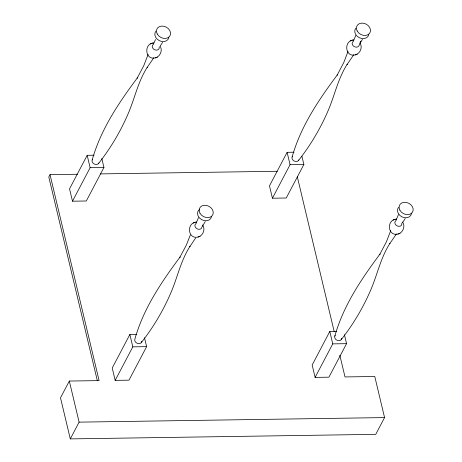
<?xml version="1.0" encoding="UTF-8"?>
<svg xmlns="http://www.w3.org/2000/svg" width="462" height="462" viewBox="0 0 462 462"><rect width="100%" height="100%" fill="white"/><g stroke="black" fill="none" stroke-linecap="round" stroke-linejoin="round"><path stroke-width="0.69" d="M198.516 217.625L196.107 223.163M355.769 35.476L353.355 41.008M398.452 214.645L396.044 220.183M92.204 159.892C100.843 129.331 118.665 102.974 137.393 77.835L137.185 78.176L143.798 65.616L148.106 54.452M292.14 156.913C300.779 126.345 318.601 99.994 337.329 74.856L337.121 75.196L343.734 62.63L348.042 51.473M334.823 336.082C343.462 305.515 361.284 279.163 380.012 254.025L379.804 254.366L386.417 241.799L390.725 230.642M155.509 39.53L153.424 43.994M190.361 234.956L186.481 244.785L179.868 257.346L180.076 257.005C161.348 282.149 143.526 308.501 134.887 339.062A3.684 2.911 27.8 0 0 137.607 343.445A3.684 2.911 27.8 0 0 141.77 341.314M202.177 226.675L205.278 221.535M159.939 46.466L162.589 42.365M402.564 222.649L405.209 218.549M77.431 174.243L50.029 174.653L48.805 176.986L97.367 380.838M94.086 155.209L87.179 155.313L69.543 188.825L72.488 201.201L86.302 200.993L103.938 167.481L101.813 158.541M72.488 201.201L90.13 167.689L87.179 155.313M50.029 174.653L99.099 380.607L69.323 381.052L60.505 397.811L70.293 438.9L375.745 434.344L384.563 417.584L374.774 376.495L344.998 376.94L339.824 355.226M70.293 438.9L79.112 422.141L69.323 381.052M136.769 334.378L129.868 334.482L112.226 367.995L115.177 380.37L128.985 380.162L146.621 346.65L144.496 337.71M115.177 380.37L132.813 346.858L129.868 334.482M294.023 152.223L287.116 152.327L269.479 185.84L272.424 198.215L286.238 198.007L303.875 164.495L301.911 156.248M272.424 198.215L290.067 164.703L287.116 152.327M336.706 331.393L329.799 331.497L312.162 365.009L315.113 377.385L328.921 377.183L346.558 343.664L344.433 334.731M315.113 377.385L332.75 343.872L329.799 331.497M195.645 238.017L189.795 246.702L190.003 246.362C181.202 259.898 177.824 275.849 171.795 290.615C164.033 309.263 153.719 326.859 141.205 342.717M153.806 57.75L147.112 67.533L147.32 67.192C138.519 80.723 135.135 96.679 129.112 111.446C121.35 130.093 111.036 147.69 98.522 163.548M353.742 54.764L347.049 64.547L347.257 64.206C338.455 77.743 335.071 93.694 329.048 108.46C321.286 127.108 310.972 144.704 298.458 160.562M396.425 233.934L389.732 243.717L389.94 243.376C381.138 256.912 377.76 272.863 371.731 287.63C363.969 306.277 353.655 323.874 341.141 339.732M362.526 39.38L360.574 42.082L360.949 41.476L359.038 45.576A3.684 2.911 27.8 0 1 353.759 46.298A3.684 2.911 27.8 0 1 353.315 41.418M153.973 42.874C143.26 43.353 145.051 61.203 155.954 57.675M155.336 57.935C159.95 56.693 162.693 50.947 160.487 46.639M353.909 39.894C343.197 40.367 344.987 58.218 355.89 54.695M355.272 54.955C360.204 53.679 363.045 47.009 359.834 42.827M196.656 222.043C185.943 222.522 187.734 240.373 198.643 236.844M198.019 237.11C202.957 235.828 205.792 229.164 202.587 224.982M396.592 219.063C385.88 219.537 387.67 237.387 398.579 233.864M397.955 234.124C402.893 232.848 405.728 226.178 402.523 221.997M150.508 43.925L151.241 43.613M151.894 43.336L152.518 43.076M156.612 57.398L157.346 57.086M351.83 40.35L352.454 40.09M350.444 40.939L351.178 40.633M356.543 54.418L357.282 54.106M193.191 223.094L193.925 222.782M194.577 222.505L195.201 222.245M199.295 236.567L200.029 236.255M394.513 219.525L395.137 219.259M393.127 220.108L393.861 219.802M399.232 233.587L399.965 233.275M90.13 167.689L103.938 167.481M290.067 164.703L303.875 164.495M100.508 173.903L277.183 171.263M132.813 346.858L146.621 346.65M332.75 343.872L346.558 343.664M79.112 422.141L384.563 417.584M297.268 176.588L334.153 331.404M159.194 47.003A3.684 2.911 27.8 0 1 154.655 49.763A3.684 2.911 27.8 0 1 153.378 44.404M168.855 37.445A7.369 5.821 27.8 0 1 159.396 40.702A7.369 5.821 27.8 0 1 155.937 31.127M98.92 162.895A3.684 2.911 27.8 0 1 94.046 163.883A3.684 2.911 27.8 0 1 92.596 159.246M401.813 223.192A3.684 2.911 27.8 0 1 397.274 225.947A3.684 2.911 27.8 0 1 395.998 220.588M411.532 213.115A7.369 5.821 27.8 0 1 402.304 217.025A7.369 5.821 27.8 0 1 398.556 207.311M341.707 338.334A3.684 2.911 27.8 0 1 337.093 340.286A3.684 2.911 27.8 0 1 335.216 335.429M201.952 226.975A3.684 2.911 27.8 0 1 196.91 228.713A3.684 2.911 27.8 0 1 196.061 223.573M211.538 216.614A7.369 5.821 27.8 0 1 201.513 219.571A7.369 5.821 27.8 0 1 199.376 209.586M368.792 34.465A7.369 5.821 27.8 0 1 359.332 37.722A7.369 5.821 27.8 0 1 355.873 28.142M298.856 159.916A3.684 2.911 27.8 0 1 293.982 160.897A3.684 2.911 27.8 0 1 292.533 156.26M157.236 33.974A7.369 5.821 27.8 0 0 169.45 36.573A7.369 5.821 27.8 0 0 163.889 26.265A7.369 5.821 27.8 0 0 157.236 33.974M399.855 210.158A7.369 5.821 27.8 0 0 412.069 212.763A7.369 5.821 27.8 0 0 406.508 202.454A7.369 5.821 27.8 0 0 399.855 210.158M199.919 213.144A7.369 5.821 27.8 0 0 212.133 215.742A7.369 5.821 27.8 0 0 206.572 205.44A7.369 5.821 27.8 0 0 199.919 213.144M357.172 30.989A7.369 5.821 27.8 0 0 369.386 33.593A7.369 5.821 27.8 0 0 363.825 23.285A7.369 5.821 27.8 0 0 357.172 30.989"/></g></svg>
